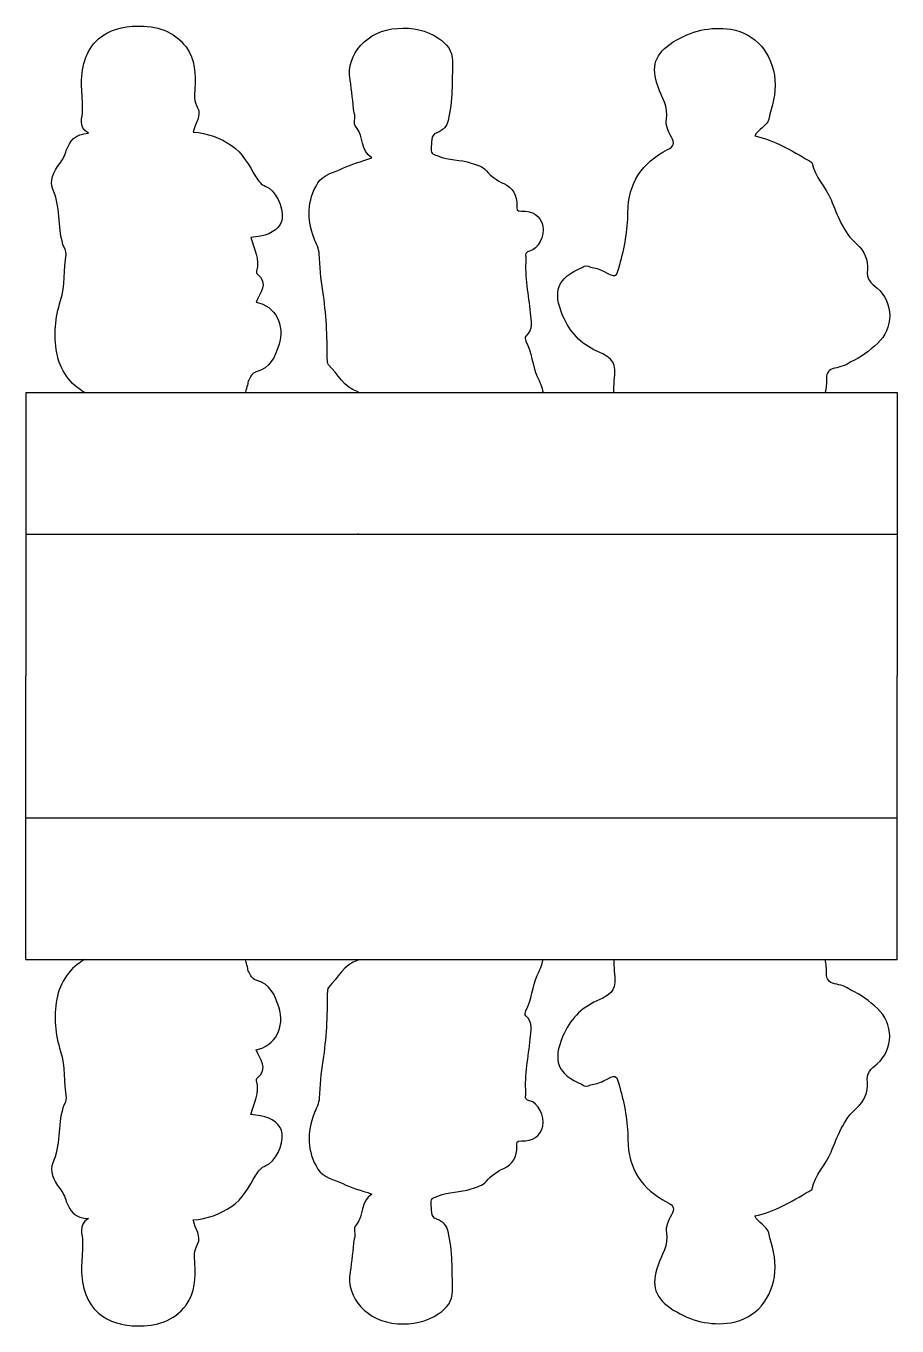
# Model space of a CAD drawing. Header units: centimetres. Extents: x 1.3 to 63.6, y -6.4 to 41.1.
# Drawn here: x 28.48 to 40.76, y 10.55 to 28.89 of the extents above; entities that cross this region are included whole.
import ezdxf

# ---------------------------------------------------------------- set-up
doc = ezdxf.new("R2010")
doc.units = ezdxf.units.CM
doc.layers.add('1. CORTE', color=5, linetype='Continuous')
doc.layers.add('3. CONTORNO', color=3, linetype='Continuous')

msp = doc.modelspace()

# ---------------------------------------------------------------- linework, layer by layer
at = {"layer": '1. CORTE', "ltscale": 0.1}
for p, q in [((28.478, 23.721), (29.31, 23.721)), ((28.478, 23.721), (28.478, 19.721)), ((31.573, 23.721), (33.161, 23.721)), ((35.772, 23.721), (36.768, 23.721)), ((39.751, 23.721), (40.763, 23.721)), ((40.763, 23.721), (40.763, 19.721)), ((28.478, 15.721), (28.478, 19.721)), ((40.763, 15.721), (40.763, 19.721)), ((28.478, 15.721), (29.31, 15.721)), ((31.573, 15.721), (33.161, 15.721)), ((35.772, 15.721), (36.768, 15.721)), ((39.751, 15.721), (40.763, 15.721))]:
    msp.add_line(p, q, dxfattribs=at)
at = {"layer": '1. CORTE'}
for points in [[(29.501, 28.713), (29.642, 28.837), (29.852, 28.892), (30.047, 28.893)], [(30.047, 28.893), (30.311, 28.893), (30.563, 28.832), (30.735, 28.597)], [(33.048, 28.133), (32.985, 28.499), (33.297, 28.832), (33.716, 28.86)], [(33.716, 28.86), (33.926, 28.875), (34.124, 28.838), (34.3, 28.718)], [(37.608, 28.668), (37.859, 28.823), (38.126, 28.891), (38.419, 28.847)], [(38.419, 28.847), (38.768, 28.795), (39.01, 28.499), (39.042, 28.13)], [(29.263, 28.041), (29.252, 28.29), (29.313, 28.547), (29.501, 28.713)], [(34.3, 28.718), (34.413, 28.642), (34.495, 28.549), (34.493, 28.396)], [(37.393, 28.033), (37.288, 28.323), (37.346, 28.506), (37.608, 28.668)], [(30.735, 28.597), (30.866, 28.419), (30.873, 28.213), (30.861, 28.009)], [(34.493, 28.396), (34.489, 28.117), (34.496, 27.836), (34.432, 27.562)], [(33.105, 27.664), (33.088, 27.82), (33.075, 27.977), (33.048, 28.133)], [(39.042, 28.13), (39.059, 27.938), (38.998, 27.761), (38.953, 27.58)], [(29.277, 27.708), (29.276, 27.82), (29.267, 27.93), (29.263, 28.041)], [(30.861, 28.009), (30.854, 27.911), (30.844, 27.834), (30.899, 27.738)], [(37.51, 27.578), (37.544, 27.752), (37.445, 27.888), (37.393, 28.033)], [(29.358, 27.379), (29.201, 27.475), (29.279, 27.601), (29.277, 27.708)], [(30.899, 27.738), (30.957, 27.634), (30.865, 27.519), (30.835, 27.396)], [(33.141, 27.46), (33.071, 27.518), (33.144, 27.6), (33.105, 27.664)], [(34.432, 27.562), (34.413, 27.48), (34.369, 27.42), (34.273, 27.387)], [(37.581, 27.326), (37.54, 27.403), (37.493, 27.493), (37.51, 27.578)], [(38.953, 27.58), (38.926, 27.474), (38.801, 27.437), (38.757, 27.341)], [(29.047, 27.136), (29.095, 27.271), (29.17, 27.37), (29.358, 27.379)], [(30.835, 27.396), (31.037, 27.386), (31.217, 27.312), (31.376, 27.208)], [(33.357, 27.031), (33.191, 27.137), (33.245, 27.333), (33.141, 27.46)], [(34.273, 27.387), (34.174, 27.354), (34.204, 27.242), (34.192, 27.158)], [(38.757, 27.341), (39.035, 27.286), (39.275, 27.134), (39.52, 26.994)], [(31.376, 27.208), (31.536, 27.103), (31.62, 26.924), (31.721, 26.767)], [(34.192, 27.158), (34.181, 27.079), (34.241, 27.081), (34.289, 27.059)], [(37.527, 27.149), (37.618, 27.196), (37.628, 27.24), (37.581, 27.326)], [(28.955, 26.953), (28.999, 27.002), (29.024, 27.072), (29.047, 27.136)], [(32.945, 26.885), (33.066, 26.946), (33.202, 26.977), (33.357, 27.031)], [(34.289, 27.059), (34.438, 26.992), (34.604, 27.014), (34.758, 26.959)], [(36.968, 26.259), (36.971, 26.681), (37.166, 26.964), (37.527, 27.149)], [(39.52, 26.994), (39.537, 26.984), (39.563, 26.973), (39.566, 26.959)], [(28.851, 26.603), (28.814, 26.682), (28.862, 26.849), (28.955, 26.953)], [(32.596, 26.68), (32.675, 26.807), (32.826, 26.824), (32.945, 26.885)], [(34.758, 26.959), (34.838, 26.931), (34.915, 26.914), (34.972, 26.849)], [(34.972, 26.849), (35.042, 26.772), (35.12, 26.715), (35.218, 26.669)], [(39.566, 26.959), (39.601, 26.759), (39.758, 26.622), (39.833, 26.441)], [(29, 25.812), (28.921, 26.069), (28.97, 26.346), (28.851, 26.603)], [(31.721, 26.767), (31.76, 26.706), (31.791, 26.655), (31.862, 26.63)], [(31.862, 26.63), (31.991, 26.583), (32.113, 26.336), (32.092, 26.179)], [(32.543, 25.894), (32.437, 26.161), (32.44, 26.429), (32.596, 26.68)], [(35.218, 26.669), (35.337, 26.613), (35.408, 26.502), (35.402, 26.359)], [(39.833, 26.441), (39.926, 26.218), (40.002, 25.982), (40.198, 25.813)], [(35.402, 26.359), (35.4, 26.312), (35.39, 26.274), (35.466, 26.281)], [(35.466, 26.281), (35.621, 26.294), (35.743, 26.206), (35.767, 26.073)], [(36.853, 25.523), (36.919, 25.764), (36.966, 26.013), (36.968, 26.259)], [(32.092, 26.179), (32.075, 26.053), (31.954, 25.955), (31.784, 25.929)], [(35.767, 26.073), (35.793, 25.934), (35.705, 25.744), (35.58, 25.714)], [(31.784, 25.929), (31.741, 25.923), (31.697, 25.917), (31.651, 25.91)], [(31.651, 25.91), (31.686, 25.748), (31.785, 25.604), (31.729, 25.435)], [(32.614, 25.676), (32.611, 25.751), (32.571, 25.822), (32.543, 25.894)], [(29.043, 25.675), (29.05, 25.717), (29.015, 25.766), (29, 25.812)], [(35.58, 25.714), (35.494, 25.693), (35.532, 25.644), (35.529, 25.605)], [(40.198, 25.813), (40.302, 25.723), (40.359, 25.582), (40.345, 25.458)], [(28.966, 25.019), (29.035, 25.23), (29.011, 25.456), (29.043, 25.675)], [(32.665, 25.151), (32.638, 25.326), (32.619, 25.5), (32.614, 25.676)], [(35.529, 25.605), (35.509, 25.349), (35.567, 25.099), (35.587, 24.846)], [(36.323, 25.486), (36.362, 25.52), (36.401, 25.511), (36.441, 25.489)], [(36.624, 25.434), (36.799, 25.338), (36.802, 25.339), (36.853, 25.523)], [(31.729, 25.435), (31.725, 25.423), (31.729, 25.402), (31.737, 25.395)], [(31.737, 25.395), (31.911, 25.253), (31.77, 25.129), (31.726, 24.998)], [(36.052, 24.8), (35.9, 25.15), (35.973, 25.339), (36.323, 25.486)], [(36.441, 25.489), (36.504, 25.478), (36.566, 25.466), (36.624, 25.434)], [(40.345, 25.458), (40.33, 25.318), (40.391, 25.27), (40.482, 25.194)], [(32.728, 24.2), (32.728, 24.518), (32.713, 24.836), (32.665, 25.151)], [(40.482, 25.194), (40.72, 24.993), (40.717, 24.62), (40.486, 24.412)], [(28.913, 24.281), (28.867, 24.537), (28.887, 24.775), (28.966, 25.019)], [(31.726, 24.998), (31.993, 24.937), (32.136, 24.684), (32.043, 24.387)], [(35.587, 24.846), (35.597, 24.734), (35.637, 24.609), (35.526, 24.515)], [(36.53, 24.305), (36.302, 24.407), (36.149, 24.574), (36.052, 24.8)], [(35.526, 24.515), (35.515, 24.505), (35.517, 24.464), (35.528, 24.446)], [(35.528, 24.446), (35.617, 24.29), (35.616, 24.101), (35.689, 23.946)], [(40.486, 24.412), (40.373, 24.311), (40.253, 24.215), (40.111, 24.154)], [(29.31, 23.721), (29.105, 23.829), (28.956, 24.042), (28.913, 24.281)], [(32.043, 24.387), (31.992, 24.225), (31.92, 24.065), (31.725, 24.013)], [(36.775, 23.885), (36.801, 24.143), (36.775, 24.195), (36.53, 24.305)], [(32.745, 24.114), (32.728, 24.132), (32.728, 24.171), (32.728, 24.2)], [(33.161, 23.73), (32.963, 23.794), (32.877, 23.979), (32.745, 24.114)], [(39.882, 24.063), (39.805, 24.045), (39.765, 24.002), (39.769, 23.92)], [(40.111, 24.154), (40.045, 24.099), (39.963, 24.083), (39.882, 24.063)], [(31.619, 23.896), (31.608, 23.875), (31.609, 23.848), (31.601, 23.825)], [(31.725, 24.013), (31.67, 23.999), (31.644, 23.943), (31.619, 23.896)], [(35.689, 23.946), (35.725, 23.87), (35.754, 23.797), (35.772, 23.721)], [(36.768, 23.721), (36.769, 23.776), (36.77, 23.831), (36.775, 23.885)], [(39.769, 23.92), (39.773, 23.853), (39.761, 23.787), (39.751, 23.721)], [(31.601, 23.825), (31.59, 23.792), (31.582, 23.756), (31.573, 23.721)], [(33.168, 23.721), (33.165, 23.724), (33.163, 23.727), (33.161, 23.73)], [(29.31, 15.721), (29.105, 15.612), (28.956, 15.4), (28.913, 15.16)], [(31.601, 15.617), (31.59, 15.65), (31.582, 15.685), (31.573, 15.721)], [(31.619, 15.546), (31.608, 15.566), (31.609, 15.594), (31.601, 15.617)], [(33.161, 15.712), (32.963, 15.648), (32.877, 15.463), (32.745, 15.327)], [(33.168, 15.721), (33.165, 15.718), (33.163, 15.715), (33.161, 15.712)], [(35.689, 15.495), (35.725, 15.571), (35.754, 15.645), (35.772, 15.721)], [(36.768, 15.721), (36.769, 15.666), (36.77, 15.611), (36.775, 15.556)], [(39.769, 15.522), (39.773, 15.589), (39.761, 15.655), (39.751, 15.721)], [(31.725, 15.428), (31.67, 15.443), (31.644, 15.498), (31.619, 15.546)], [(32.043, 15.054), (31.992, 15.217), (31.92, 15.377), (31.725, 15.428)], [(35.528, 14.995), (35.617, 15.152), (35.616, 15.34), (35.689, 15.495)], [(36.775, 15.556), (36.801, 15.299), (36.775, 15.246), (36.53, 15.137)], [(39.882, 15.378), (39.805, 15.397), (39.765, 15.44), (39.769, 15.522)], [(32.728, 15.242), (32.728, 14.923), (32.713, 14.605), (32.665, 14.29)], [(32.745, 15.327), (32.728, 15.31), (32.728, 15.271), (32.728, 15.242)], [(40.111, 15.288), (40.045, 15.343), (39.963, 15.359), (39.882, 15.378)], [(40.486, 15.029), (40.373, 15.131), (40.253, 15.226), (40.111, 15.288)], [(28.913, 15.16), (28.867, 14.905), (28.887, 14.666), (28.966, 14.423)], [(31.726, 14.444), (31.993, 14.505), (32.136, 14.758), (32.043, 15.054)], [(36.53, 15.137), (36.302, 15.035), (36.149, 14.868), (36.052, 14.642)], [(35.526, 14.927), (35.515, 14.936), (35.517, 14.977), (35.528, 14.995)], [(35.587, 14.596), (35.597, 14.707), (35.637, 14.832), (35.526, 14.927)], [(40.482, 14.248), (40.72, 14.448), (40.717, 14.822), (40.486, 15.029)], [(35.529, 13.837), (35.509, 14.093), (35.567, 14.343), (35.587, 14.596)], [(36.052, 14.642), (35.9, 14.292), (35.973, 14.103), (36.323, 13.955)], [(28.966, 14.423), (29.035, 14.211), (29.011, 13.985), (29.043, 13.767)], [(31.737, 14.047), (31.911, 14.188), (31.77, 14.312), (31.726, 14.444)], [(32.665, 14.29), (32.638, 14.116), (32.619, 13.942), (32.614, 13.765)], [(40.345, 13.983), (40.33, 14.123), (40.391, 14.172), (40.482, 14.248)], [(31.651, 13.532), (31.686, 13.694), (31.785, 13.838), (31.729, 14.007)], [(31.729, 14.007), (31.725, 14.018), (31.729, 14.04), (31.737, 14.047)], [(36.323, 13.955), (36.362, 13.922), (36.401, 13.93), (36.441, 13.952)], [(36.441, 13.952), (36.504, 13.963), (36.566, 13.976), (36.624, 14.007)], [(36.624, 14.007), (36.799, 14.103), (36.802, 14.103), (36.853, 13.919)], [(40.198, 13.628), (40.302, 13.718), (40.359, 13.859), (40.345, 13.983)], [(29.043, 13.767), (29.05, 13.724), (29.015, 13.676), (29, 13.629)], [(32.614, 13.765), (32.611, 13.691), (32.571, 13.619), (32.543, 13.547)], [(35.58, 13.728), (35.494, 13.748), (35.532, 13.797), (35.529, 13.837)], [(36.853, 13.919), (36.919, 13.678), (36.966, 13.429), (36.968, 13.182)], [(29, 13.629), (28.921, 13.373), (28.97, 13.095), (28.851, 12.839)], [(35.767, 13.368), (35.793, 13.508), (35.705, 13.698), (35.58, 13.728)], [(39.833, 13), (39.926, 13.224), (40.002, 13.46), (40.198, 13.628)], [(31.784, 13.512), (31.741, 13.519), (31.697, 13.525), (31.651, 13.532)], [(32.092, 13.263), (32.075, 13.389), (31.954, 13.487), (31.784, 13.512)], [(32.543, 13.547), (32.437, 13.281), (32.44, 13.012), (32.596, 12.761)], [(31.862, 12.812), (31.991, 12.858), (32.113, 13.106), (32.092, 13.263)], [(35.466, 13.161), (35.621, 13.147), (35.743, 13.236), (35.767, 13.368)], [(35.218, 12.772), (35.337, 12.828), (35.408, 12.94), (35.402, 13.082)], [(35.402, 13.082), (35.4, 13.129), (35.39, 13.167), (35.466, 13.161)], [(36.968, 13.182), (36.971, 12.761), (37.166, 12.477), (37.527, 12.292)], [(39.566, 12.482), (39.601, 12.683), (39.758, 12.819), (39.833, 13)], [(28.851, 12.839), (28.814, 12.76), (28.862, 12.593), (28.955, 12.488)], [(31.376, 12.234), (31.536, 12.338), (31.62, 12.517), (31.721, 12.675)], [(31.721, 12.675), (31.76, 12.735), (31.791, 12.786), (31.862, 12.812)], [(32.596, 12.761), (32.675, 12.635), (32.826, 12.618), (32.945, 12.557)], [(34.972, 12.592), (35.042, 12.67), (35.12, 12.727), (35.218, 12.772)], [(28.955, 12.488), (28.999, 12.439), (29.024, 12.37), (29.047, 12.306)], [(32.945, 12.557), (33.066, 12.495), (33.202, 12.464), (33.357, 12.411)], [(34.289, 12.382), (34.438, 12.449), (34.604, 12.428), (34.758, 12.483)], [(34.758, 12.483), (34.838, 12.511), (34.915, 12.528), (34.972, 12.592)], [(39.52, 12.447), (39.537, 12.457), (39.563, 12.468), (39.566, 12.482)], [(29.047, 12.306), (29.095, 12.171), (29.17, 12.071), (29.358, 12.063)], [(33.357, 12.411), (33.191, 12.304), (33.245, 12.109), (33.141, 11.982)], [(34.192, 12.283), (34.181, 12.362), (34.241, 12.36), (34.289, 12.382)], [(37.527, 12.292), (37.618, 12.245), (37.628, 12.201), (37.581, 12.115)], [(38.757, 12.101), (39.035, 12.156), (39.275, 12.307), (39.52, 12.447)], [(30.835, 12.045), (31.037, 12.056), (31.217, 12.13), (31.376, 12.234)], [(34.273, 12.054), (34.174, 12.087), (34.204, 12.2), (34.192, 12.283)], [(37.581, 12.115), (37.54, 12.038), (37.493, 11.949), (37.51, 11.864)], [(29.358, 12.063), (29.201, 11.966), (29.279, 11.84), (29.277, 11.734)], [(30.899, 11.704), (30.957, 11.807), (30.865, 11.923), (30.835, 12.045)], [(33.141, 11.982), (33.071, 11.924), (33.144, 11.841), (33.105, 11.778)], [(34.432, 11.88), (34.413, 11.962), (34.369, 12.022), (34.273, 12.054)], [(38.953, 11.861), (38.926, 11.968), (38.801, 12.005), (38.757, 12.101)], [(33.105, 11.778), (33.088, 11.621), (33.075, 11.465), (33.048, 11.308)], [(34.493, 11.045), (34.489, 11.325), (34.496, 11.605), (34.432, 11.88)], [(37.51, 11.864), (37.544, 11.689), (37.445, 11.554), (37.393, 11.409)], [(39.042, 11.311), (39.059, 11.504), (38.998, 11.681), (38.953, 11.861)], [(29.277, 11.734), (29.276, 11.622), (29.267, 11.511), (29.263, 11.401)], [(30.861, 11.432), (30.854, 11.53), (30.844, 11.607), (30.899, 11.704)], [(29.263, 11.401), (29.252, 11.151), (29.313, 10.895), (29.501, 10.729)], [(30.735, 10.844), (30.866, 11.023), (30.873, 11.228), (30.861, 11.432)], [(37.393, 11.409), (37.288, 11.119), (37.346, 10.935), (37.608, 10.774)], [(33.048, 11.308), (32.985, 10.943), (33.297, 10.61), (33.716, 10.581)], [(38.419, 10.594), (38.768, 10.646), (39.01, 10.942), (39.042, 11.311)], [(34.3, 10.723), (34.413, 10.8), (34.495, 10.893), (34.493, 11.045)], [(30.047, 10.549), (30.311, 10.548), (30.563, 10.609), (30.735, 10.844)], [(29.501, 10.729), (29.642, 10.605), (29.852, 10.55), (30.047, 10.549)], [(33.716, 10.581), (33.926, 10.567), (34.124, 10.604), (34.3, 10.723)], [(37.608, 10.774), (37.859, 10.619), (38.126, 10.55), (38.419, 10.594)]]:
    msp.add_open_spline(points, degree=3, dxfattribs=at)
at = {"layer": '3. CONTORNO', "ltscale": 0.1}
for p, q in [((29.31, 23.721), (31.573, 23.721)), ((33.161, 23.721), (35.772, 23.721)), ((36.768, 23.721), (39.751, 23.721)), ((29.31, 15.721), (31.573, 15.721)), ((33.161, 15.721), (35.772, 15.721)), ((36.768, 15.721), (39.751, 15.721))]:
    msp.add_line(p, q, dxfattribs=at)
for points in [[(28.478, 21.721), (29.31, 21.721), (31.573, 21.721), (33.161, 21.721), (35.772, 21.721), (36.768, 21.721), (39.751, 21.721), (40.763, 21.721)], [(28.478, 17.721), (29.31, 17.721), (31.573, 17.721), (33.161, 17.721), (35.772, 17.721), (36.768, 17.721), (39.751, 17.721), (40.763, 17.721)]]:
    msp.add_lwpolyline(points, dxfattribs=at)
at = {"layer": '3. CONTORNO'}
for points in [[(33.168, 21.721), (33.165, 21.724), (33.163, 21.727), (33.161, 21.73)], [(33.168, 17.721), (33.165, 17.718), (33.163, 17.715), (33.161, 17.712)]]:
    msp.add_open_spline(points, degree=3, dxfattribs=at)

doc.saveas('drawing.dxf')
